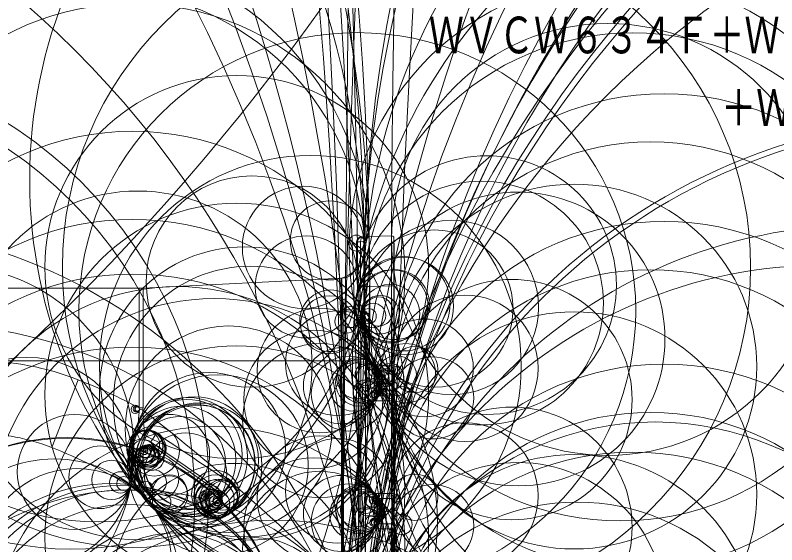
# Model space of a CAD drawing. Units: millimetres, scale not verified. Extents: x -1390 to 23382, y -11755 to 11593.
# Drawn here: x 21.36 to 51.75, y 27.31 to 48.46 of the extents above; entities that cross this region are included whole.
import ezdxf
from ezdxf.enums import TextEntityAlignment as Align

# ---------------------------------------------------------------- set-up
doc = ezdxf.new("R2010")
doc.units = ezdxf.units.MM
doc.header["$LTSCALE"] = 0.125
doc.layers.add('0-3_TOUROKU', color=7, linetype='Continuous')
doc.layers.add('0-5_GAIKEI', color=1, linetype='Continuous', lineweight=18)
doc.styles.add('ＭＳ ゴシック', font='')
doc.styles.get('ＭＳ ゴシック').set_extended_font_data('MS Gothic')

msp = doc.modelspace()

# ---------------------------------------------------------------- linework, layer by layer
at = {"layer": '0-5_GAIKEI', "color": 7}
for p, q in [((35.1734, 39.609), (35.2054, 39.6102)), ((35.4568, 39.6189), (35.2054, 39.6102)), ((35.4568, 39.6189), (35.4755, 39.6196)), ((36.3768, 39.6511), (35.4755, 39.6196)), ((36.4653, 39.6038), (36.4653, 34.302)), ((34.9803, 39.4092), (34.9803, 38.5547)), ((36.4803, 39.3547), (36.4653, 39.3547)), ((36.4803, 39.3547), (36.4803, 17.7582)), ((26.4552, 37.5584), (34.3757, 37.9545)), ((34.3844, 37.9547), (34.3757, 37.9545)), ((12.4803, 37.5547), (26.3054, 37.5547))]:
    msp.add_line(p, q, dxfattribs=at)
at = {"layer": '0-5_GAIKEI'}
for p, q in [((34.9803, 39.4092), (35.0124, 39.4103)), ((35.0124, 37.6547), (35.0124, 39.4103)), ((35.1381, 39.4103), (35.0124, 39.4103)), ((35.2638, 39.4191), (35.1381, 39.4103)), ((35.1381, 37.6547), (35.1381, 39.4103)), ((35.2638, 39.4191), (35.2825, 39.4197)), ((35.2638, 39.4191), (35.2638, 37.6547)), ((34.3753, 37.8436), (34.3753, 34.6547)), ((34.3853, 37.8438), (34.3844, 37.9547)), ((34.3853, 37.8438), (34.3853, 34.6547)), ((26.3054, 37.5547), (26.3054, 32.777)), ((26.4552, 34.6547), (26.4552, 37.5584)), ((35.0124, 37.6547), (35.2638, 37.6547)), ((35.0125, 37.6058), (35.0124, 37.6547)), ((35.1381, 37.6119), (35.1381, 37.6547)), ((35.3139, 36.5519), (35.3139, 37.6219)), ((35.5069, 37.6219), (35.3139, 37.6219)), ((36.3768, 37.6523), (35.5069, 37.6219)), ((35.5069, 36.5519), (35.5069, 37.6219)), ((36.3768, 37.6523), (36.3768, 34.4547)), ((36.4653, 37.6523), (36.3768, 37.6523)), ((36.4803, 37.6844), (36.4653, 37.6844)), ((35.2977, 36.5547), (35.283, 36.5547)), ((35.5069, 36.5519), (35.3139, 36.5519)), ((35.147, 36.2268), (35.098, 36.2083)), ((35.147, 21.0826), (35.147, 36.2268)), ((35.3397, 36.2268), (35.147, 36.2268)), ((35.3397, 21.0826), (35.3397, 36.2268)), ((19.8803, 34.6547), (35.0555, 34.6547)), ((26.4552, 34.6547), (26.4552, 32.777)), ((34.3753, 34.6547), (34.3753, 25.7595)), ((34.3853, 34.6547), (34.3853, 25.7595)), ((34.456, 25.7547), (34.456, 34.6547)), ((35.0555, 25.7547), (35.0555, 34.6547)), ((35.7803, 34.2233), (35.7803, 33.286)), ((36.3803, 34.2547), (35.8303, 34.2547)), ((36.3803, 33.2547), (36.3803, 34.2547)), ((22.8105, 31.1988), (23.8726, 33.8972)), ((36.3803, 33.2547), (35.8303, 33.2547)), ((36.4653, 33.2074), (36.4653, 29.202)), ((36.4653, 33.0547), (35.6768, 33.0547)), ((36.3768, 33.0547), (36.3768, 29.3547)), ((26.3054, 32.777), (26.4552, 32.777)), ((26.3135, 32.7261), (26.4433, 32.6885)), ((26.5031, 31.1785), (26.4956, 31.1916)), ((26.5807, 31.2545), (26.5737, 31.2668)), ((26.9683, 31.1727), (29.368, 29.4924)), ((26.1484, 30.8236), (26.2476, 30.8201)), ((26.6884, 29.0321), (26.6903, 29.0124)), ((29.5474, 29.0546), (29.5326, 29.0573)), ((29.5914, 29.1538), (29.5775, 29.1561)), ((35.7803, 29.1233), (35.7803, 28.186)), ((35.8303, 28.1547), (35.8303, 29.1547)), ((36.3803, 29.1547), (35.8303, 29.1547)), ((36.3803, 28.1547), (36.3803, 29.1547)), ((29.3204, 28.6025), (29.2832, 28.6945)), ((36.4803, 28.6547), (35.7803, 28.6547)), ((36.3803, 28.1547), (35.8303, 28.1547)), ((36.4653, 28.1074), (36.4653, 23.502)), ((36.4653, 27.9547), (35.6768, 27.9547)), ((36.3768, 27.9547), (36.3768, 23.6547))]:
    msp.add_line(p, q, dxfattribs=at)
for points in [[(36.4653, 34.4547), (35.6768, 34.4547), (35.6768, 33.0547)], [(36.4803, 33.7547), (35.8303, 33.7547), (35.8303, 34.2547)], [(36.4653, 29.3547), (35.6768, 29.3547), (35.6768, 27.9547)]]:
    msp.add_lwpolyline(points, dxfattribs=at)
for centre, radius in [((11708.1407, -80.8631), 11674.2533), ((896.9179, 16.5321), 862.592), ((-677.6757, 29.913), 712.7527), ((597.5195, -6.1852), 625.1617), ((571.4613, 38.8956), 535.0859), ((571.2529, 18.414), 534.8775), ((415.2536, 4.2166), 442.5992), ((-354.2235, 26.6469), 388.6825), ((-321.6612, 25.9947), 356.7168), ((-237.6215, 25.8096), 272.0774), ((-41.8789, 102.4756), 92.6191), ((-111.2183, 37.1275), 146.726), ((14.7606, 94.267), 87.2836), ((-97.0976, 20.0848), 132.6051), ((-55.3006, 37.6416), 90.6145), ((-60.9111, 19.6774), 96.225), ((121.1687, 19.2444), 86.8446), ((-44.9406, 19.5928), 80.2544), ((-23.329, 38.0675), 58.8317), ((94.1263, 37.6486), 58.8626), ((84.4027, 37.5971), 49.1389), ((99.2774, 20.5135), 64.8381), ((-30.0966, 19.3269), 65.5999), ((94.1264, 19.6608), 58.8626), ((-0.3162, 38.2467), 35.6268), ((88.8368, 19.6628), 53.6987), ((87.6357, 19.6646), 52.6233), ((84.4028, 19.7123), 49.1389), ((80.4358, 19.2476), 46.1118), ((79.153, 19.7264), 44.1404), ((78.5608, 19.728), 43.4226), ((41.714, 41.8986), 19.7816), ((59.5132, 37.3075), 24.2477), ((-4.2138, 19.1185), 39.5248), ((56.3419, 34.5348), 21.5299), ((70.2697, 19.9002), 35.8239), ((36.9705, 38.3991), 13.7341), ((23.5641, 39.0679), 11.9279), ((45.5114, 39.0963), 10.8344), ((24.6728, 38.8526), 10.6305), ((26.0435, 38.0669), 10.8593), ((45.0001, 39.5055), 8.6245), ((35.0075, 36.6569), 11.1095), ((46.0006, 37.0247), 10.732), ((30.1973, 38.4003), 7.6551), ((47.2477, 34.4539), 10.8709), ((59.4622, 20.0024), 24.4476), ((59.5133, 20.0018), 24.2477), ((26.0435, 32.9669), 10.8593), ((46.7202, 33.0562), 10.3433), ((33.1307, 34.4451), 8.4138), ((40.1795, 37.6854), 5.166), ((30.8017, 37.8237), 4.2212), ((39.9603, 36.966), 4.8652), ((43.6617, 34.4298), 7.2848), ((26.2428, 34.4782), 6.9633), ((32.8576, 39.1938), 2.4386), ((41.4205, 35.5315), 5.8658), ((33.9072, 39.4683), 1.5772), ((30.1973, 33.3003), 7.6551), ((13.8259, 18.5009), 21.6696), ((26.0314, 29.4363), 10.8729), ((38.755, 36.7899), 3.4827), ((47.2477, 29.3539), 10.8709), ((38.0844, 36.748), 3.1389), ((55.1512, 20.0667), 20.0105), ((32.973, 37.6109), 2.0395), ((34.9713, 39.3609), 0.3183), ((35.4378, 39.606), 0.0404), ((35.4731, 39.6167), 0.00378), ((30.5062, 33.4208), 5.7915), ((35.2661, 39.4099), 0.0196), ((35.2815, 39.4174), 0.00257), ((36.8266, 36.9367), 1.8851), ((36.8986, 36.8464), 1.949), ((18.6753, 31.0599), 7.4175), ((30.739, 32.9685), 5.4682), ((53.6954, 19.1178), 19.3711), ((36.492, 36.9035), 1.3965), ((46.7202, 27.9562), 10.3433), ((26.0435, 27.2669), 10.8593), ((36.3879, 36.8519), 1.4383), ((36.3298, 36.5378), 1.174), ((41.1754, 33.1107), 4.7983), ((27.8186, 28.8513), 8.7724), ((33.9434, 36.2575), 1.2315), ((29.2989, 28.2398), 8.9052), ((33.8976, 36.1011), 1.1594), ((35.9276, 36.4995), 0.77), ((35.8562, 36.6292), 0.5795), ((39.3, 34.364), 2.9226), ((34.7415, 36.4054), 0.4198), ((35.6501, 36.4682), 0.4908), ((33.5049, 34.2704), 2.4875), ((34.2287, 34.564), 2.0901), ((34.5786, 36.2351), 0.4654), ((35.4637, 36.4433), 0.3027), ((35.3226, 36.42), 0.1597), ((35.248, 36.4044), 0.0835), ((35.3386, 36.5715), 0.0586), ((35.2837, 36.5562), 0.00165), ((43.6617, 29.3298), 7.2848), ((35.2109, 36.3945), 0.0451), ((35.1907, 36.3878), 0.0238), ((35.1796, 36.3829), 0.0117), ((35.1746, 36.38), 0.00589), ((35.1722, 36.3779), 0.00275), ((35.1714, 36.3767), 0.00128), ((37.6824, 34.3756), 1.953), ((17.8428, 18.6561), 17.4633), ((29.8699, 31.9271), 4.1265), ((33.2513, 33.1114), 2.7714), ((30.1973, 27.6003), 7.6551), ((33.5088, 32.2695), 3.0776), ((36.945, 34.1637), 1.1858), ((26.0314, 24.3363), 10.8729), ((34.3741, 33.6627), 1.5206), ((37.302, 34.309), 0.9238), ((21.8194, 30.5616), 4.2342), ((34.6665, 33.3498), 1.4941), ((35.0785, 33.7875), 0.939), ((35.0109, 33.9586), 0.8184), ((36.5709, 34.0665), 0.7993), ((38.0176, 33.1776), 1.6398), ((34.8716, 33.6126), 0.9707), ((35.1638, 33.7943), 0.8271), ((35.3576, 34.1066), 0.4414), ((35.441, 34.0274), 0.4649), ((35.5435, 34.1757), 0.2431), ((35.5998, 34.1496), 0.2645), ((35.6293, 34.2023), 0.1532), ((35.7128, 34.2263), 0.128), ((36.3176, 34.0109), 0.5399), ((47.2477, 23.6539), 10.8709), ((36.5433, 34.2728), 0.1642), ((29.4424, 30.5006), 3.604), ((29.1017, 31.1533), 3.0361), ((35.6863, 34.2165), 0.0946), ((35.7296, 34.223), 0.0508), ((35.7748, 34.259), 0.0579), ((35.798, 34.2673), 0.0332), ((35.83, 34.2177), 0.052), ((36.1386, 33.9822), 0.3587), ((35.8249, 34.223), 0.0445), ((36.0272, 33.973), 0.2469), ((35.8109, 34.2699), 0.0201), ((36.3966, 34.2588), 0.0169), ((36.3805, 34.255), 0.00041), ((35.3249, 33.416), 0.4767), ((35.4887, 33.4438), 0.4038), ((35.5551, 33.3296), 0.2308), ((35.6779, 33.3048), 0.1691), ((36.7879, 33.2219), 0.4093), ((28.2476, 30.814), 2.3791), ((28.5216, 30.6813), 2.5384), ((35.6741, 33.2953), 0.107), ((35.7215, 33.287), 0.0589), ((35.7574, 33.2585), 0.0771), ((35.7892, 33.2448), 0.0425), ((35.8052, 33.2403), 0.0259), ((35.8109, 33.2395), 0.0201), ((36.4356, 33.2458), 0.0561), ((36.3834, 33.2532), 0.00343), ((36.3805, 33.2543), 0.0004), ((28.0236, 30.7141), 2.1345), ((26.146, 32.7208), 0.169), ((28.206, 30.9095), 2.2056), ((26.1896, 32.7306), 0.1243), ((26.2201, 32.7334), 0.0936), ((28.5314, 30.5312), 2.3889), ((28.7156, 30.4888), 2.4855), ((28.628, 30.5908), 2.3002), ((27.4953, 30.905), 1.6154), ((26.2309, 32.733), 0.0828), ((46.7202, 22.2562), 10.3433), ((41.1754, 28.0107), 4.7983), ((23.7291, 30.2209), 2.2943), ((27.9311, 30.6241), 1.8102), ((46.8989, 20.3358), 11.8799), ((29.2989, 23.1398), 8.9052), ((26.9028, 31.0567), 1.0038), ((39.3, 29.264), 2.9226), ((26.5651, 31.129), 0.759), ((26.6457, 31.1523), 0.7296), ((26.6524, 31.1875), 0.7053), ((26.6154, 31.2429), 0.6387), ((26.6133, 31.2467), 0.6318), ((26.5774, 31.3335), 0.5404), ((28.1547, 30.1341), 1.6449), ((33.5049, 29.1704), 2.4875), ((23.4263, 22.843), 8.7537), ((26.4667, 31.0407), 0.4605), ((26.7746, 30.8036), 0.5273), ((34.2287, 29.464), 2.0901), ((24.7511, 30.0086), 1.2505), ((26.643, 30.806), 0.4949), ((26.61, 30.8268), 0.456), ((26.5755, 30.8944), 0.38), ((26.6766, 30.8458), 0.4206), ((26.593, 30.912), 0.314), ((26.551, 31.0355), 0.2368), ((26.5348, 30.986), 0.2198), ((26.5021, 31.0548), 0.1436), ((26.4871, 31.1107), 0.0858), ((26.5483, 31.1584), 0.1139), ((26.483, 31.1546), 0.0417), ((26.4847, 31.1746), 0.0216), ((26.4876, 31.1849), 0.0109), ((26.4908, 31.1898), 0.00501), ((26.5545, 31.219), 0.053), ((26.5621, 31.2508), 0.0203), ((26.5687, 31.2636), 0.00596), ((46.0006, 20.2846), 10.7321), ((22.9151, 25.7134), 5.0264), ((27.0066, 29.9714), 0.8778), ((33.2513, 28.0114), 2.7714), ((43.6617, 23.6298), 7.2848), ((25.2025, 29.8999), 0.7862), ((30.0869, 25.6834), 4.8761), ((41.4205, 24.7315), 5.8658), ((23.8083, 26.565), 3.7924), ((25.5482, 29.802), 0.4269), ((26.8968, 29.8082), 0.4929), ((27.5243, 29.4166), 0.6898), ((29.3484, 29.3308), 0.9518), ((29.3614, 29.2315), 0.8777), ((33.5088, 27.1695), 3.0776), ((37.302, 29.209), 0.9238), ((25.6857, 29.7551), 0.2816), ((26.5661, 29.5658), 0.2789), ((27.4751, 29.3018), 0.7686), ((29.3129, 29.1163), 0.7847), ((29.4687, 29.1787), 0.7581), ((29.5862, 29.248), 0.6524), ((29.6467, 29.2763), 0.586), ((34.3741, 28.5627), 1.5206), ((26.0314, 18.6363), 10.8729), ((25.1813, 22.7583), 6.9967), ((25.5162, 23.0178), 6.6566), ((29.0877, 29.1835), 0.5267), ((29.1379, 29.0562), 0.489), ((29.1627, 29.1052), 0.4182), ((29.354, 28.9229), 0.5655), ((34.6665, 28.2498), 1.4941), ((34.8716, 28.5126), 0.9707), ((35.0785, 28.6875), 0.939), ((35.0109, 28.8586), 0.8184), ((35.1638, 28.6943), 0.8271), ((38.0176, 28.0776), 1.6398), ((27.1998, 29.0167), 0.3723), ((29.1857, 29.0313), 0.4351), ((29.3778, 28.9355), 0.539), ((29.243, 29.0548), 0.3233), ((29.2815, 29.0323), 0.3393), ((29.452, 28.9492), 0.4635), ((29.3252, 29.0247), 0.2358), ((29.4301, 29.0673), 0.1867), ((29.5397, 29.1118), 0.0684), ((35.3576, 29.0066), 0.4414), ((35.441, 28.9274), 0.4649), ((35.5435, 29.0757), 0.2431), ((35.5998, 29.0496), 0.2645), ((35.6293, 29.1023), 0.1532), ((35.7128, 29.1263), 0.128), ((35.6863, 29.1165), 0.0946), ((35.7748, 29.159), 0.0579), ((35.798, 29.1673), 0.0332), ((35.8109, 29.1699), 0.0201), ((36.5433, 29.1728), 0.1642), ((36.3966, 29.1588), 0.0169), ((29.4081, 29.0139), 0.1523), ((29.479, 29.0196), 0.0811), ((29.5233, 29.0326), 0.035), ((29.5418, 29.0429), 0.0138), ((29.5472, 29.0489), 0.00569), ((29.5803, 29.1374), 0.0204), ((29.5901, 29.148), 0.00597), ((43.7792, 20.3831), 8.6341), ((35.7296, 29.123), 0.0508), ((36.3805, 29.155), 0.00041), ((35.3249, 28.316), 0.4767), ((35.4887, 28.3438), 0.4038), ((35.5551, 28.2296), 0.2308), ((35.6779, 28.2048), 0.1691), ((35.6741, 28.1953), 0.107), ((36.7879, 28.1219), 0.4093), ((27.375, 23.3415), 4.7698), ((35.7215, 28.187), 0.0589), ((35.7574, 28.1585), 0.0771), ((35.7892, 28.1448), 0.0425), ((35.8052, 28.1403), 0.0259), ((35.8109, 28.1395), 0.0201), ((36.4356, 28.1458), 0.0561), ((36.3834, 28.1532), 0.00343), ((36.3805, 28.1543), 0.0004), ((30.908, 24.3141), 3.2833)]:
    msp.add_circle(centre, radius, dxfattribs=at)
at = {"layer": '0-5_GAIKEI', "color": 7}
for centre, radius in [((11.7741, 29.5316), 17.3152), ((11.6398, 29.1155), 16.8779), ((23.4035, 22.807), 8.7594), ((25.6712, 23.018), 6.4819), ((25.8936, 22.6552), 6.2648), ((31.6976, 16.5849), 11.7132), ((27.7403, 23.4136), 4.3754)]:
    msp.add_circle(centre, radius, dxfattribs=at)
for centre, radius, start, end in [((35.1803, 39.4092), 0.2, 92, 180), ((36.3803, 39.5511), 0.1, 31.78833, 92), ((34.3803, 38.5547), 0.6, 270.38379, 0), ((26.3054, 40.5547), 3, 270, 272.8624), ((19.8803, 23.7547), 8, 68.5145, 90), ((15.1921, 11.8442), 20.8, 58.86699, 68.5145), ((24.3952, 27.0804), 3, 40.09048, 58.86701), ((-54.0599, -38.9226), 105.5262, 38.40748, 40.07383)]:
    msp.add_arc(centre, radius, start, end, dxfattribs=at)
at = {"layer": '0-5_GAIKEI'}
for centre, radius, start, end in [((35.2124, 39.4103), 0.2, 92.01014, 180.01169), ((-66.4298, 34.6466), 101.4854, 1.67092, 2.20695), ((45.6379, 37.8655), 11.2625, 179.54727, 180.11138), ((-37.6299, 34.6533), 72.0858, 0.0011, 2.53673), ((35.1142, 36.5519), 0.1997, 305.53381, 359.99979), ((35.2986, 36.5105), 0.0442, 69.72199, 91.16401), ((35.1071, 36.5519), 0.3998, 305.57733, 359.99634), ((-66.0946, 34.6546), 101.1501, 0.00005, 0.91577), ((35.2605, 36.1963), 0.1999, 116.36313, 180.04193), ((34.9305, 36.6615), 0.4832, 285.61697, 290.28829), ((35.3468, 36.2272), 0.1998, 125.68989, 180.10039), ((35.102, 36.7337), 0.365, 281.00583, 285.20739), ((35.3387, 35.872), 0.5286, 101.83921, 105.46537), ((19.8803, 23.7547), 10.9, 68.5145, 90), ((36.3803, 34.3547), 0.1, 270, 0.00084), ((35.8303, 34.2047), 0.05, 90, 180), ((35.6833, 34.2676), 0.1477, 354.9897, 0.78873), ((15.1921, 11.8442), 23.7, 62.03621, 68.5145), ((35.8303, 33.3047), 0.05, 180, 270), ((35.6833, 33.2418), 0.1477, 359.21124, 5.01032), ((36.3803, 33.1547), 0.1, 0, 90.00021), ((-20.7571, 36.6571), 47.2345, 354.03185, 355.22616), ((445.0344, 63.6112), 419.7318, 184.22496, 184.33713), ((26.1366, 32.7745), 0.3185, 344.33245, 0.45813), ((-247.161, -382.2483), 496.548, 56.07884, 56.48851), ((26.4838, 30.9779), 0.5255, 83.16525, 102.75807), ((26.4848, 30.9993), 0.5041, 55.09391, 82.99414), ((35.5001, 38.3059), 11.1209, 218.30453, 219.89812), ((-4906.611, -7042.5174), 8624.3126, 55.0844, 55.10794), ((26.9067, 30.9176), 1.0344, 169.87149, 174.92271), ((41.4137, 40.6737), 18.1674, 211.98804, 212.83271), ((26.5455, 31.0225), 0.5413, 169.1788, 177.12555), ((28.4549, 30.7421), 2.0103, 167.08066, 302.9193), ((28.4549, 30.7421), 2, 167.39673, 302.60326), ((26.5934, 31.1681), 0.1006, 101.25313, 166.53868), ((26.6002, 31.157), 0.0994, 101.35351, 167.5009), ((26.6788, 30.7604), 0.5037, 54.91463, 101.23086), ((28.4549, 30.7421), 2.308, 177.9766, 211.99946), ((28.4549, 30.7421), 2.2088, 177.9766, 292.02329), ((28.1864, 30.9095), 2.1875, 201.88656, 219.46605), ((29.4567, 29.0725), 0.8646, 47.80197, 56.13357), ((33.1842, 40.0386), 11.2154, 250.1069, 251.79275), ((29.0797, 29.0793), 0.5037, 8.76909, 55.08519), ((29.3811, 28.9517), 0.526, 48.43174, 55.39271), ((36.3803, 29.2547), 0.1, 270, 0.00084), ((28.4549, 30.7421), 2.308, 233.62281, 292.02329), ((29.4791, 29.1411), 0.0994, 302.49963, 8.64644), ((29.492, 29.1385), 0.1006, 303.46129, 8.74684), ((35.8303, 29.1047), 0.05, 90, 180), ((35.6833, 29.1676), 0.1477, 354.9897, 0.78873), ((33.5788, 47.3274), 19.2031, 257.18766, 258.19634), ((35.8303, 28.2047), 0.05, 180, 270), ((35.6833, 28.1418), 0.1477, 359.21124, 5.01032), ((36.3803, 28.0547), 0.1, 0, 90.00021)]:
    msp.add_arc(centre, radius, start, end, dxfattribs=at)
for centre, major_axis, ratio, start_param, end_param in [((35.2124, 39.4103), (-0.007, 0.1999), 0.37125, 6.2831853, 7.841018), ((35.4637, 39.4191), (-0.007, 0.1999), 0.999848, 6.2831853, 7.8190804), ((35.4825, 39.4197), (-0.007, 0.1999), 0.999848, 6.2831853, 7.8190804), ((35.283, 37.6547), (0, 0.6008), 0.017455, 0.0006114, 3.140981), ((35.283, 37.6547), (0, 0.6008), 0.017455, 4.712389, 6.2837968), ((35.2124, 37.6058), (0.2, 0.0002), 0.033402, 1.9513614, 3.1162303), ((35.283, 37.6547), (0, 0.6008), 0.017455, 3.1409812, 4.712389), ((35.083, 36.5547), (0, 0.2), 0.999848, 3.6011883, 4.712389), ((35.2425, 36.2712), (0.1989, 0.0209), 0.947522, 1.8988575, 3.0310099), ((35.0901, 38.1878), (0.0302, 1.9917), 0.034073, 2.8665941, 3.1516098), ((35.3467, 36.2268), (-0.1164, 0.1626), 0.028388, 0.0156121, 1.5504865), ((35.8303, 33.286), (-0.05, 0), 0.925453, 0, 1.5840257), ((30.3054, -404.8408), (-35.9359, 448.9012), 0.279846, 5.9734113, 6.0341274), ((26.2808, 31.8529), (-0.0971, 0.3623), 0.233245, 1.8077818, 3.0284861), ((26.6034, 31.961), (0.0495, 0.464), 0.194393, 1.7910455, 3.054633), ((27.0598, 31.822), (0.286, 0.4101), 0.053652, 1.7572279, 3.1066358), ((25.906, 31.0621), (-0.0998, 0.0065), 0.566993, 1.3073936, 3.0355872), ((26.0608, 30.0671), (0.093, 0.0368), 0.759608, 3.9334307, 6.1487734), ((29.9665, 29.794), (0.2862, 0.41), 0.04193, 1.6087034, 3.1066553), ((26.4132, 29.4663), (0.0776, 0.063), 0.814648, 3.3649339, 6.1323339), ((26.7645, 29.0965), (0.076, 0.065), 0.07301, 0.7193298, 3.0600078), ((27.027, 28.8037), (0.0669, 0.0744), 0.744002, 0.1308107, 2.9566148), ((35.8303, 29.1233), (-0.05, 0), 0.925453, 4.6991596, 6.2831853), ((29.6981, 28.4428), (-0.0443, 0.0896), 0.385261, 0.0945886, 1.673362), ((35.8303, 28.186), (-0.05, 0), 0.925453, 0, 1.5840257)]:
    msp.add_ellipse(centre, major_axis=major_axis, ratio=ratio, start_param=start_param, end_param=end_param, dxfattribs=at)
at = {"layer": '0-5_GAIKEI', "color": 7}
msp.add_ellipse((36.3803, 37.1047), major_axis=(0.1, 0), ratio=0.7, start_param=6.2711017, end_param=6.2831853, dxfattribs=at)

# ---------------------------------------------------------------- texts
at = {"layer": '0-3_TOUROKU', "style": 'ＭＳ ゴシック', "width": 0.7}
for s, p in [('ＷＶＣＷ６３４Ｆ＋ＷＶＱ１２４', (37.86, 46.5)), ('＋ＷＶＱ１２２Ａ', (49.5267, 43.6))]:
    msp.add_text(s, height=1.466, dxfattribs=at).set_placement(p, align=Align.BOTTOM_LEFT)

doc.saveas('drawing.dxf')
